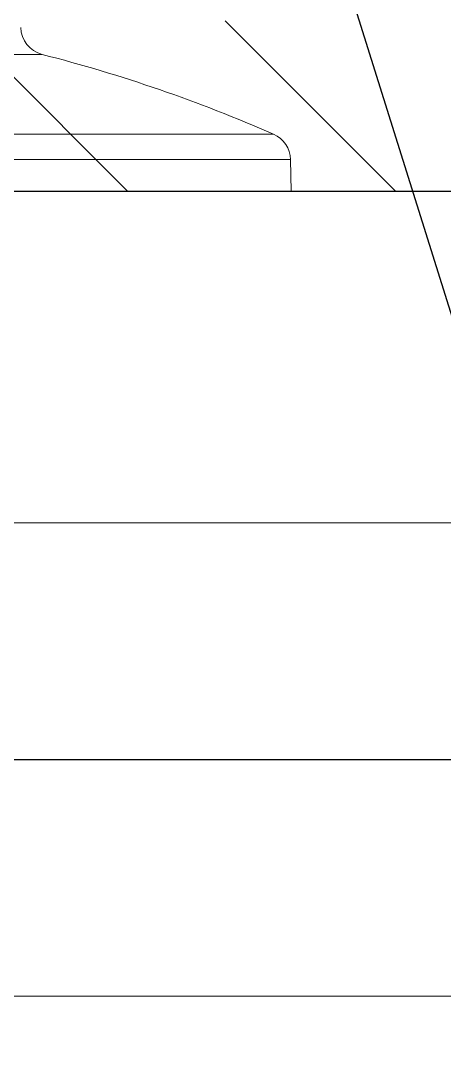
# Model space of a CAD drawing. Header units: millimetres. Extents: x 1573 to 2177, y 1587 to 1932.
# Drawn here: x 1903.795 to 1903.8286, y 1896.4304 to 1896.5128 of the extents above; entities that cross this region are included whole.
import ezdxf

# ---------------------------------------------------------------- set-up
doc = ezdxf.new("R2010")
doc.units = ezdxf.units.MM
doc.header["$LTSCALE"] = 0.03
for name, color, linetype in [('-HIDRO', 8, 'Continuous'), ('AF', 2, 'Continuous'), ('Prumadas_L', 1, 'Continuous')]:
    doc.layers.add(name, color=color, linetype=linetype)
doc.layers.add('TigreCad', color=2, linetype='Continuous', lineweight=13)

# ---------------------------------------------------------------- blocks, each defined once
blk = doc.blocks.new('27952097s')
at = {"layer": 'TigreCad', "linetype": 'Continuous'}
for p, q in [((18.947, 37.225), (18.248, 37.225)), ((19.451, 37.225), (18.947, 37.225)), ((19.755, 37.225), (19.451, 37.225)), ((19.857, 37.225), (19.755, 37.225)), ((18.219, 33.018), (20.284, 33.018)), ((20.284, 33.018), (22.217, 33.018)), ((22.217, 33.018), (24.007, 33.018)), ((24.007, 33.018), (25.64, 33.018)), ((25.64, 33.018), (27.107, 33.018)), ((27.107, 33.018), (28.399, 33.018)), ((28.399, 33.018), (29.506, 33.018)), ((29.506, 33.018), (30.422, 33.018)), ((30.422, 33.018), (31.14, 33.018)), ((31.14, 33.018), (31.657, 33.018)), ((31.657, 33.018), (31.968, 33.018)), ((31.968, 33.018), (32.072, 33.018)), ((19.38, 31.67), (17.227, 31.67)), ((21.413, 31.67), (19.38, 31.67)), ((23.314, 31.67), (21.413, 31.67)), ((25.071, 31.67), (23.314, 31.67)), ((26.674, 31.67), (25.071, 31.67)), ((28.112, 31.67), (26.674, 31.67)), ((29.377, 31.67), (28.112, 31.67)), ((30.461, 31.67), (29.377, 31.67)), ((31.357, 31.67), (30.461, 31.67)), ((32.06, 31.67), (31.357, 31.67)), ((32.565, 31.67), (32.06, 31.67)), ((32.869, 31.67), (32.565, 31.67)), ((32.971, 31.67), (32.869, 31.67)), ((33, 30), (32.971, 31.67)), ((19.397, 30), (17.242, 30)), ((21.432, 30), (19.397, 30)), ((23.335, 30), (21.432, 30)), ((25.093, 30), (23.335, 30)), ((26.698, 30), (25.093, 30)), ((28.137, 30), (26.698, 30)), ((29.403, 30), (28.137, 30)), ((30.488, 30), (29.403, 30)), ((31.385, 30), (30.488, 30)), ((32.088, 30), (31.385, 30)), ((32.594, 30), (32.088, 30)), ((32.898, 30), (32.594, 30)), ((33, 30), (32.898, 30))]:
    blk.add_line(p, q, dxfattribs=at)
for centre, radius, start, end in [((20.23, 38.678), 1.5, 181, 255.628), ((0, -40.272), 80, 66.3652, 75.62798), ((31.471, 31.644), 1.5, 1, 66.3652)]:
    blk.add_arc(centre, radius, start, end, dxfattribs=at)

msp = doc.modelspace()

# ---------------------------------------------------------------- linework, layer by layer
at = {"layer": '-HIDRO'}
for p, q in [((1903.803482, 1896.499297), (1903.789982, 1896.512797)), ((1903.824695, 1896.499297), (1903.811195, 1896.512797)), ((1902.945389, 1896.499297), (1906.510889, 1896.499297)), ((1903.020389, 1896.499297), (1904.595389, 1896.499297))]:
    msp.add_line(p, q, dxfattribs=at)
at = {"layer": 'AF', "ltscale": 100}
msp.add_line((1903.766925, 1896.454299), (1904.207851, 1896.454299), dxfattribs=at)
at = {"layer": 'Prumadas_L'}
msp.add_line((1903.773877, 1896.666066), (1903.948266, 1896.108575), dxfattribs=at)
at = {"layer": 'TigreCad', "ltscale": 100}
for p, q in [((1904.142465, 1896.473049), (1903.766925, 1896.473049)), ((1904.142465, 1896.435549), (1903.766925, 1896.435549))]:
    msp.add_line(p, q, dxfattribs=at)

# ---------------------------------------------------------------- block references
at = {"layer": 'TigreCad', "xscale": 0.00149994, "yscale": 0.00149994, "zscale": 0.00149994}
msp.add_blockref('27952097s', (1903.766925, 1896.454299), dxfattribs=at)

doc.saveas('drawing.dxf')
